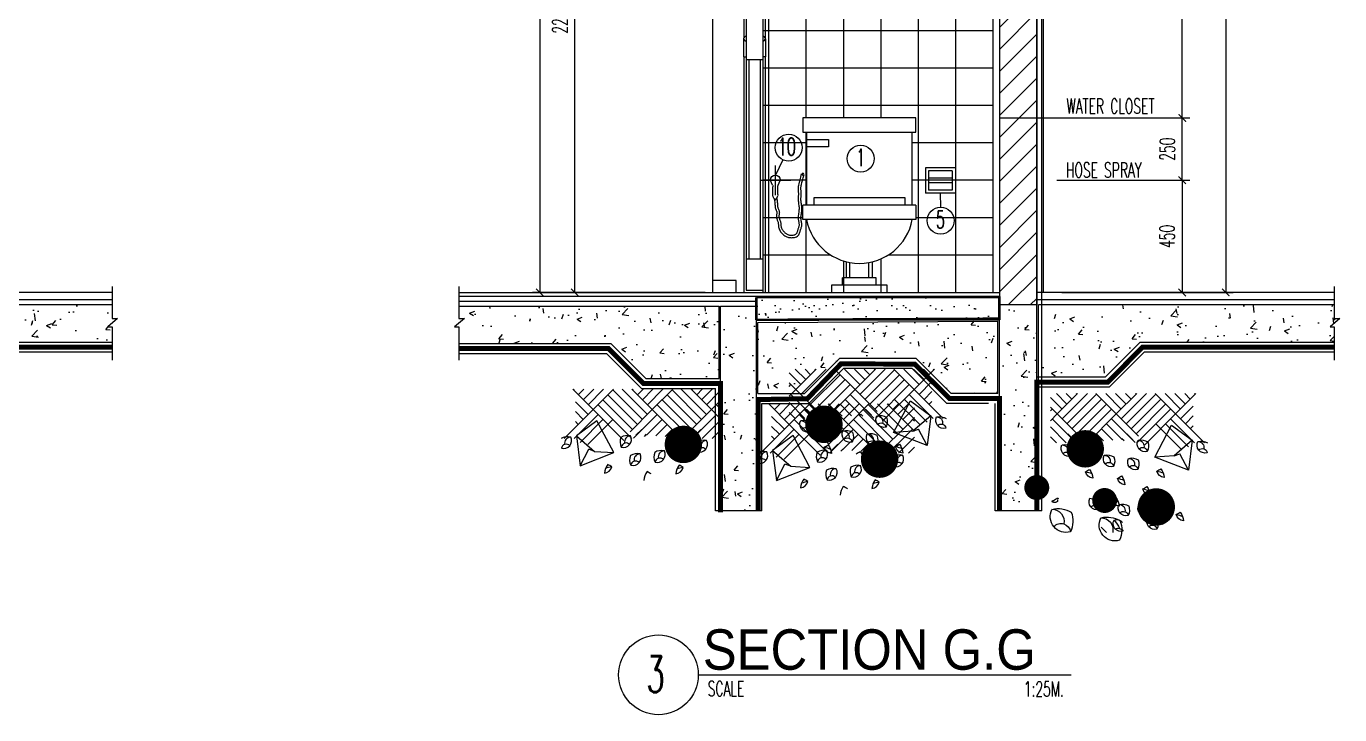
# Model space of a CAD drawing. Extents: x 417682.5 to 417711.4, y 43413.5 to 43433.4.
# Drawn here: x 417701.63 to 417706.9, y 43419.84 to 43422.6 of the extents above; entities that cross this region are included whole.
import ezdxf

# ---------------------------------------------------------------- set-up
doc = ezdxf.new("R2010")
doc.units = 0
doc.header["$MEASUREMENT"] = 0
doc.header["$PDMODE"] = 3
doc.header["$PDSIZE"] = 0.1
for name, pattern in [('CENTER2', [1.125, 0.75, -0.125, 0.125, -0.125]), ('CENTERX2', [4, 2.5, -0.5, 0.5, -0.5]), ('HIDDEN', [0.375, 0.25, -0.125]), ('HIDDEN2', [0.1875, 0.125, -0.0625])]:
    doc.linetypes.add(name, pattern=pattern)
doc.layers.get('0').update_dxf_attribs({"linetype": 'CONTINUOUS'})
doc.layers.get('DEFPOINTS').update_dxf_attribs({"linetype": 'CONTINUOUS'})
for name, color, linetype in [('2', 2, 'CONTINUOUS'), ('A-HATCH', 11, 'CONTINUOUS'), ('AXES', 11, 'CENTERX2'), ('AXIS', 11, 'CENTER2'), ('DIM1', 2, 'CONTINUOUS'), ('Dimout', 4, 'CONTINUOUS'), ('DW', 7, 'CONTINUOUS'), ('FIX', 3, 'CONTINUOUS'), ('gravel', 11, 'CONTINUOUS'), ('Hatch', 11, 'CONTINUOUS'), ('Plaster', 7, 'CONTINUOUS'), ('SANI', 2, 'CONTINUOUS'), ('SETTING', 3, 'CONTINUOUS'), ('Tile', 5, 'CONTINUOUS'), ('TITLE', 6, 'CONTINUOUS'), ('TXT', 2, 'CONTINUOUS'), ('TXT1', 2, 'CONTINUOUS'), ('WALL', 6, 'CONTINUOUS'), ('WallPartition', 2, 'CONTINUOUS'), ('Windows', 9, 'CONTINUOUS')]:
    doc.layers.add(name, color=color, linetype=linetype)
doc.styles.add('ROMANS', font='ROMANS.shx', dxfattribs={"width": 0.6})
doc.styles.add('TTXT', font='swisse.ttf', dxfattribs={"width": 0.6})
doc.dimstyles.new('R50', dxfattribs={"dimscale": 0, "dimtxt": 0.06, "dimasz": 0.03, "dimexe": 0.03, "dimexo": 0.03, "dimgap": 0.03, "dimtad": 1, "dimdec": 0, "dimlfac": 1000, "dimzin": 13, "dimdsep": 46, "dimtxsty": 'ROMANS', "dimblk": 'ARCHTICK', "dimcen": 0.09, "dimclrd": 4, "dimclre": 4, "dimclrt": 2, "dimadec": 0, "dimazin": 0, "dimtfac": 1, "dimtdec": 0, "dimtofl": 0, "dimtmove": 2, "dimatfit": 3, "dimldrblk": 'CLOSEDBLANK', "dimfxl": 0, "dimtolj": 1, "dimtzin": 0, "dimarcsym": 0})

# ---------------------------------------------------------------- blocks, each defined once
blk = doc.blocks.new('A$C54676CD1')
at = {"layer": 'AXIS', "linetype": 'CENTER2', "ltscale": 10}
for p, q in [((0.1153, 0.1709), (0.1153, 0.29)), ((0.1716, 0.2302), (0.0525, 0.2302))]:
    blk.add_line(p, q, dxfattribs=at)
at = {"layer": 'DIM1', "linetype": 'HIDDEN'}
for points in [[(0.1196, 0.156), (0.1183, 0.1482), (0.1175, 0.142), (0.117, 0.1369), (0.1167, 0.1328), (0.1165, 0.1294), (0.1164, 0.1262), (0.1161, 0.1231), (0.1155, 0.1198), (0.1146, 0.1167), (0.1135, 0.1137), (0.1124, 0.1111), (0.1114, 0.1087), (0.1105, 0.1066), (0.1099, 0.1048), (0.1094, 0.1033), (0.1092, 0.1022), (0.1092, 0.1011), (0.1093, 0.0997), (0.1095, 0.0979), (0.1099, 0.0957), (0.1104, 0.0932), (0.1108, 0.0902), (0.111, 0.0869), (0.1109, 0.0832), (0.1103, 0.0796), (0.1094, 0.0762), (0.1084, 0.0731), (0.1073, 0.0702), (0.1063, 0.0674), (0.1053, 0.0648), (0.1046, 0.0625), (0.104, 0.0602), (0.1036, 0.058), (0.1033, 0.0555), (0.1031, 0.0527), (0.1028, 0.0497), (0.1025, 0.0464), (0.102, 0.0428), (0.1012, 0.039), (0.1, 0.0351), (0.0983, 0.0312), (0.0963, 0.0275), (0.094, 0.0241), (0.0915, 0.0208), (0.0889, 0.0178), (0.0862, 0.0149), (0.0834, 0.0123), (0.0806, 0.01), (0.0778, 0.0079), (0.0749, 0.0061), (0.0719, 0.0045), (0.0689, 0.0032), (0.0658, 0.0022), (0.0627, 0.0014), (0.0595, 0.0008), (0.0563, 0.0004), (0.0529, 0.0001), (0.0494, 0), (0.0458, 0.0001), (0.042, 0.0004), (0.0382, 0.001), (0.0344, 0.0021), (0.0306, 0.0036), (0.0269, 0.0059), (0.0237, 0.0088), (0.0212, 0.012), (0.0194, 0.0153), (0.018, 0.0186), (0.0169, 0.0217), (0.016, 0.0246), (0.0152, 0.0273), (0.0145, 0.0298), (0.0137, 0.0322), (0.0128, 0.0347), (0.0119, 0.0374), (0.011, 0.0402), (0.0102, 0.0433), (0.0095, 0.0465), (0.0091, 0.05), (0.0089, 0.0537), (0.0092, 0.0573), (0.0097, 0.0607), (0.0103, 0.064), (0.011, 0.0671), (0.0116, 0.0702), (0.012, 0.0732), (0.0124, 0.0763), (0.0125, 0.0795), (0.0124, 0.0831), (0.012, 0.087), (0.0115, 0.0913), (0.0109, 0.0959), (0.0102, 0.1007), (0.0096, 0.1057), (0.0092, 0.1108), (0.009, 0.1161), (0.009, 0.1212), (0.0094, 0.1262), (0.0099, 0.1309), (0.0105, 0.1354), (0.0111, 0.1396), (0.0117, 0.1435), (0.0122, 0.1471), (0.0125, 0.1503), (0.0126, 0.1533), (0.0126, 0.1563), (0.0125, 0.1592), (0.0123, 0.1622), (0.012, 0.1652), (0.0118, 0.1684), (0.0116, 0.1717), (0.0115, 0.1752), (0.0116, 0.1787), (0.0118, 0.1822), (0.012, 0.1855), (0.0123, 0.1887), (0.0126, 0.1917), (0.0127, 0.1946), (0.0128, 0.1973), (0.0128, 0.1998), (0.0125, 0.2023), (0.0121, 0.2051), (0.0113, 0.2089), (0.0101, 0.214), (0.0085, 0.2207), (0.0062, 0.2293), (0.0034, 0.2403), (0, 0.254)], [(0.1097, 0.1576), (0.1084, 0.1496), (0.1076, 0.1431), (0.107, 0.1378), (0.1067, 0.1334), (0.1066, 0.1299), (0.1064, 0.127), (0.1062, 0.1244), (0.1057, 0.1221), (0.1051, 0.1197), (0.1042, 0.1174), (0.1032, 0.115), (0.1022, 0.1127), (0.1012, 0.1103), (0.1004, 0.1079), (0.0997, 0.1056), (0.0993, 0.1032), (0.0992, 0.1009), (0.0993, 0.0986), (0.0997, 0.0963), (0.1001, 0.0939), (0.1005, 0.0916), (0.1009, 0.0892), (0.101, 0.0867), (0.1009, 0.0842), (0.1005, 0.0817), (0.0998, 0.0791), (0.099, 0.0764), (0.098, 0.0737), (0.0969, 0.0709), (0.0959, 0.0681), (0.095, 0.0653), (0.0942, 0.0624), (0.0937, 0.0595), (0.0933, 0.0565), (0.0931, 0.0535), (0.0929, 0.0506), (0.0926, 0.0476), (0.0922, 0.0446), (0.0915, 0.0416), (0.0906, 0.0386), (0.0893, 0.0356), (0.0877, 0.0327), (0.0858, 0.0298), (0.0837, 0.0271), (0.0815, 0.0245), (0.0792, 0.0221), (0.0768, 0.0198), (0.0745, 0.0179), (0.0722, 0.0162), (0.0699, 0.0148), (0.0676, 0.0136), (0.0653, 0.0126), (0.063, 0.0118), (0.0605, 0.0112), (0.0579, 0.0107), (0.0552, 0.0103), (0.0523, 0.0101), (0.0493, 0.01), (0.0463, 0.0101), (0.0433, 0.0103), (0.0404, 0.0108), (0.0376, 0.0116), (0.0351, 0.0126), (0.0329, 0.0139), (0.0311, 0.0156), (0.0296, 0.0176), (0.0283, 0.0198), (0.0273, 0.0222), (0.0264, 0.0248), (0.0256, 0.0274), (0.0248, 0.0301), (0.024, 0.0328), (0.0232, 0.0354), (0.0223, 0.038), (0.0214, 0.0405), (0.0206, 0.043), (0.0199, 0.0456), (0.0194, 0.0482), (0.019, 0.0508), (0.019, 0.0535), (0.0192, 0.0562), (0.0196, 0.0591), (0.0201, 0.062), (0.0208, 0.0652), (0.0214, 0.0685), (0.022, 0.0719), (0.0223, 0.0756), (0.0225, 0.0795), (0.0223, 0.0837), (0.022, 0.088), (0.0214, 0.0926), (0.0208, 0.0972), (0.0201, 0.102), (0.0196, 0.1067), (0.0192, 0.1115), (0.019, 0.1162), (0.019, 0.1208), (0.0193, 0.1253), (0.0198, 0.1297), (0.0204, 0.134), (0.021, 0.1381), (0.0216, 0.1421), (0.0221, 0.146), (0.0225, 0.1497), (0.0226, 0.1532), (0.0226, 0.1565), (0.0225, 0.1598), (0.0222, 0.1629), (0.022, 0.166), (0.0217, 0.1691), (0.0216, 0.1721), (0.0215, 0.1752), (0.0216, 0.1783), (0.0217, 0.1815), (0.022, 0.1846), (0.0223, 0.1878), (0.0225, 0.191), (0.0227, 0.1942), (0.0228, 0.1973), (0.0227, 0.2004), (0.0225, 0.2035), (0.0219, 0.2069), (0.0211, 0.2111), (0.0199, 0.2163), (0.0182, 0.2231), (0.0159, 0.2318), (0.0131, 0.2428), (0.0097, 0.2564)]]:
    blk.add_lwpolyline(points, dxfattribs=at)
at = {"layer": 'DIM1'}
blk.add_circle((0.0046, 0.2544), 0.00364, dxfattribs=at)
at = {"layer": 'SETTING'}
for p, q in [((0.1037, 0.2112), (0.0958, 0.229)), ((0.1268, 0.2112), (0.1347, 0.229)), ((0.1053, 0.1733), (0.1053, 0.2039)), ((0.1067, 0.1648), (0.1058, 0.1685)), ((0.1089, 0.1585), (0.1067, 0.1648)), ((0.1144, 0.1503), (0.1089, 0.1585)), ((0.1223, 0.1606), (0.1235, 0.1639)), ((0.124, 0.1658), (0.1247, 0.1685)), ((0.1253, 0.1733), (0.1253, 0.2039)), ((0.1147, 0.1503), (0.1205, 0.1567))]:
    blk.add_line(p, q, dxfattribs=at)
for centre, radius, start, end in [((0.1153, 0.2302), 0.02, 4.7712, 175.2288), ((0.1013, 0.2314), 0.006, 175.2288, 203.9684), ((0.0873, 0.2039), 0.018, 0, 23.9684), ((0.1433, 0.2039), 0.018, 156.0316, 180), ((0.1292, 0.2314), 0.006, 336.0316, 4.7712), ((0.0973, 0.206), 0.008, 0, 23.9684), ((0.1253, 0.1733), 0.02, 180, 193.7048), ((0.1034, 0.1672), 0.02, 328.3138, 340.7517), ((0.1046, 0.1705), 0.02, 340.7517, 346.2952), ((0.1053, 0.1733), 0.02, 346.2952, 0), ((0.1333, 0.206), 0.008, 156.0316, 180)]:
    blk.add_arc(centre, radius, start, end, dxfattribs=at)
blk = doc.blocks.new('Fix')
at = {"layer": 'FIX'}
for p, q in [((-0.2122, 0.6428), (-0.2122, 0.3506)), ((0.2122, 0.3506), (0.2122, 0.6428)), ((-0.2122, 0.6136), (-0.1246, 0.6136)), ((-0.1246, 0.5843), (-0.2122, 0.5843)), ((-0.1246, 0.6136), (-0.1246, 0.5843)), ((-0.183, 0.3798), (-0.183, 0.3506)), ((0.183, 0.3798), (-0.183, 0.3798)), ((0.183, 0.3506), (0.183, 0.3798)), ((-0.2268, 0.2922), (-0.2268, 0.3506)), ((0.2268, 0.3506), (-0.2268, 0.3506)), ((0.2268, 0.3506), (0.2268, 0.2922)), ((0.2268, 0.2922), (-0.2268, 0.2922)), ((-0.052, 0.0584), (-0.052, 0.1232)), ((-0.0382, 0.0584), (-0.0382, 0.1203)), ((0.0382, 0.0584), (0.0382, 0.1203)), ((0.052, 0.0584), (0.052, 0.1232)), ((0.0674, 0.0584), (-0.0674, 0.0584)), ((-0.0674, 0.0292), (-0.0674, 0.0584)), ((0.0674, 0.0292), (0.0674, 0.0584))]:
    blk.add_line(p, q, dxfattribs=at)
for points in [[(0.2268, 0.6428), (0.2268, 0.7012), (-0.2268, 0.7012), (-0.2268, 0.6428)], [(0.1117, 0), (0.1117, 0.0292), (-0.1117, 0.0292), (-0.1117, 0)]]:
    blk.add_lwpolyline(points, close=True, dxfattribs=at)
blk.add_arc((0, 0.333), 0.2161, 190.8887, 349.1113, dxfattribs=at)
blk = doc.blocks.new('A$C24F356C9')
at = {"layer": 'SANI'}
for p, q in [((0, 0.1021), (0.12, 0.1021)), ((0, 0.1021), (0, 0)), ((0.0128, 0.0893), (0.1072, 0.0893)), ((0.0128, 0.0893), (0.0128, 0.0128)), ((0.0128, 0.0606), (0.1072, 0.0606)), ((0.1072, 0.0893), (0.1072, 0.0128)), ((0.12, 0.1021), (0.12, 0)), ((0, 0), (0.12, 0)), ((0.0128, 0.0414), (0.1072, 0.0414)), ((0.0128, 0.0128), (0.1072, 0.0128))]:
    blk.add_line(p, q, dxfattribs=at)
blk = doc.blocks.new('A$C22107CF4')
for p, q in [((0.1286, 0.2837), (0.0467, 0.3655)), ((0.0494, 0.3629), (0.052, 0.3655)), ((0.0692, 0.3431), (0.0916, 0.3655)), ((0.089, 0.3233), (0.1312, 0.3655)), ((0.1088, 0.3035), (0.1708, 0.3655)), ((0.1286, 0.2837), (0.2104, 0.3655)), ((0.287, 0.2045), (0.1682, 0.3233)), ((0.3068, 0.2243), (0.188, 0.3431)), ((0.3266, 0.2441), (0.2078, 0.3629)), ((0.3464, 0.2639), (0.2447, 0.3655)), ((0.3662, 0.2837), (0.2843, 0.3655)), ((0.287, 0.3629), (0.2896, 0.3655)), ((0.3068, 0.3431), (0.3292, 0.3655)), ((0.3266, 0.3233), (0.3688, 0.3655)), ((0.3464, 0.3035), (0.4084, 0.3655)), ((0.3662, 0.2837), (0.448, 0.3655)), ((0.5246, 0.2045), (0.4058, 0.3233)), ((0.5444, 0.2243), (0.4256, 0.3431)), ((0.5642, 0.2441), (0.4454, 0.3629)), ((0.584, 0.2639), (0.4823, 0.3655)), ((0.6038, 0.2837), (0.5219, 0.3655)), ((0.5246, 0.3629), (0.5272, 0.3655)), ((0.5444, 0.3431), (0.5668, 0.3655)), ((0.5642, 0.3233), (0.6064, 0.3655)), ((0.584, 0.3035), (0.6308, 0.3504)), ((0.0126, 0.1677), (0.1286, 0.2837)), ((0.0522, 0.1677), (0.1484, 0.2639)), ((0.1088, 0.2639), (0.0574, 0.3153)), ((0.089, 0.2441), (0.0574, 0.2757)), ((0.2522, 0.1601), (0.1286, 0.2837)), ((0.2844, 0.1675), (0.1484, 0.3035)), ((0.2775, 0.195), (0.3662, 0.2837)), ((0.2911, 0.169), (0.386, 0.2639)), ((0.4822, 0.1677), (0.3662, 0.2837)), ((0.5048, 0.1847), (0.386, 0.3035)), ((0.4877, 0.1677), (0.6038, 0.2837)), ((0.5273, 0.1677), (0.6236, 0.2639)), ((0.6038, 0.2837), (0.6308, 0.3108)), ((0.6308, 0.2566), (0.6038, 0.2837)), ((0.6308, 0.2962), (0.6236, 0.3035)), ((0.0692, 0.2243), (0.0574, 0.2361)), ((0.0761, 0.152), (0.1682, 0.2441)), ((0.1077, 0.144), (0.2078, 0.2441)), ((0.3425, 0.1808), (0.4058, 0.2441)), ((0.3799, 0.1786), (0.4256, 0.2243)), ((0.5669, 0.1677), (0.6308, 0.2316)), ((0.2998, 0.1806), (0.3237, 0.2045)), ((0.335, 0.1762), (0.3435, 0.1847)), ((0.4173, 0.1764), (0.4454, 0.2045)), ((0.4547, 0.1742), (0.4652, 0.1847)), ((0.4927, 0.1359), (0.5613, 0.2045)), ((0.6065, 0.1677), (0.6308, 0.192))]:
    blk.add_line(p, q)
for points in [[(0.0766, 0.0585), (0.2116, 0.111), (0.1441, 0.2385), (0.0616, 0.1785), (0.0766, 0.0585), (0.1112, 0.1244)], [(0.1343, 0.1163), (0.2116, 0.111), (0.1441, 0.2385), (0.0616, 0.1785), (0.1343, 0.1163), (0.1112, 0.1244)]]:
    blk.add_lwpolyline(points)
for centre, radius, start, end in [((0.0263, 0.124), 0.0509, 76.0322, 121.1405), ((0.0105, 0.1589), 0.0317, 253.7091, 27.4015), ((0.0385, 0.1494), 0.024, 89.5708, 192.7334), ((0.2876, 0.1547), 0.0506, 159.5756, 205.1522), ((0.2666, 0.1288), 0.0509, 76.0322, 121.1405), ((0.2507, 0.1636), 0.0317, 253.7091, 27.4015), ((0.2787, 0.1542), 0.024, 89.5708, 192.7334), ((0.5718, 0.1099), 0.0509, 76.0322, 121.1405), ((0.556, 0.1448), 0.0317, 253.7091, 27.4015), ((0.5839, 0.1354), 0.024, 89.5708, 192.7334), ((0.0207, 0.1257), 0.0193, 42.46, 171.8043), ((0.261, 0.1305), 0.0193, 42.46, 171.8043), ((0.3047, 0.0563), 0.0509, 76.0322, 121.1405), ((0.2889, 0.0912), 0.0317, 253.7091, 27.4015), ((0.3168, 0.0818), 0.024, 89.5708, 192.7334), ((0.4233, 0.0945), 0.0506, 159.5756, 205.1522), ((0.4022, 0.0685), 0.0509, 76.0322, 121.1405), ((0.3864, 0.1034), 0.0317, 253.7091, 27.4015), ((0.4143, 0.0939), 0.024, 89.5708, 192.7334), ((0.5929, 0.1359), 0.0506, 159.5756, 205.1522), ((0.5662, 0.1116), 0.0193, 42.46, 171.8043), ((0.2409, 0.024), 0.0669, 143.5113, 175.9191), ((0.1707, 0.0622), 0.0336, 275.8828, 346.643), ((0.1707, 0.0622), 0.0336, 275.8828, 346.643), ((0.2198, -0.0514), 0.1071, 98.8765, 112.9463), ((-0.5126, -1.1654), 1.4144, 59.5906, 60.3518), ((0.3258, 0.0823), 0.0506, 159.5756, 205.1522), ((0.2991, 0.058), 0.0193, 42.46, 171.8043), ((0.3966, 0.0702), 0.0193, 42.46, 171.8043), ((0.5272, 0.0216), 0.0669, 143.5113, 175.9191), ((-0.2263, -1.1678), 1.4144, 59.5906, 60.3518), ((0.3991, -0.0048), 0.0669, 143.5113, 175.9191), ((-0.3544, -1.1942), 1.4144, 59.5906, 60.3518), ((0.457, 0.0598), 0.0336, 275.8828, 346.643), ((0.457, 0.0598), 0.0336, 275.8828, 346.643), ((0.5062, -0.0538), 0.1071, 98.8765, 112.9463)]:
    blk.add_arc(centre, radius, start, end)
at = {"layer": 'Hatch', "const_width": 0.075}
blk.add_lwpolyline([(0.4534, 0.144, 1), (0.5284, 0.144, 1)], format="xyb", close=True, dxfattribs=at)
blk = doc.blocks.new('A$C53BB0ABE')
for p, q in [((0.1286, 0.5089), (0.0467, 0.5908)), ((0.0494, 0.5881), (0.052, 0.5908)), ((0.0692, 0.5683), (0.0916, 0.5908)), ((0.089, 0.5485), (0.1312, 0.5908)), ((0.1088, 0.5287), (0.1708, 0.5908)), ((0.1286, 0.5089), (0.2104, 0.5908)), ((0.3266, 0.4693), (0.2078, 0.5881)), ((0.3464, 0.4891), (0.2447, 0.5908)), ((0.3662, 0.5089), (0.2843, 0.5908)), ((0.287, 0.5881), (0.2896, 0.5908)), ((0.3068, 0.5683), (0.3292, 0.5908)), ((0.3266, 0.5485), (0.3688, 0.5908)), ((0.3464, 0.5287), (0.4084, 0.5908)), ((0.3662, 0.5089), (0.448, 0.5908)), ((0.5642, 0.4693), (0.4454, 0.5881)), ((0.584, 0.4891), (0.4823, 0.5908)), ((0.6038, 0.5089), (0.5219, 0.5908)), ((0.5246, 0.5881), (0.5272, 0.5908)), ((0.5444, 0.5683), (0.5668, 0.5908)), ((0.5642, 0.5485), (0.6064, 0.5908)), ((0.1088, 0.4891), (0.0574, 0.5405)), ((0.2844, 0.3927), (0.1484, 0.5287)), ((0.287, 0.4297), (0.1682, 0.5485)), ((0.3068, 0.4495), (0.188, 0.5683)), ((0.5048, 0.4099), (0.386, 0.5287)), ((0.5246, 0.4297), (0.4058, 0.5485)), ((0.5444, 0.4495), (0.4256, 0.5683)), ((0.584, 0.5287), (0.6308, 0.5756)), ((0.6038, 0.5089), (0.6308, 0.536)), ((0.6308, 0.5215), (0.6236, 0.5287)), ((0.0126, 0.3929), (0.1286, 0.5089)), ((0.0522, 0.3929), (0.1484, 0.4891)), ((0.089, 0.4693), (0.0574, 0.5009)), ((0.2522, 0.3853), (0.1286, 0.5089)), ((0.2775, 0.4202), (0.3662, 0.5089)), ((0.2911, 0.3942), (0.386, 0.4891)), ((0.4822, 0.3929), (0.3662, 0.5089)), ((0.4877, 0.3929), (0.6038, 0.5089)), ((0.5273, 0.3929), (0.6236, 0.4891)), ((0.6308, 0.4819), (0.6038, 0.5089)), ((0.0692, 0.4495), (0.0574, 0.4613)), ((0.0761, 0.3773), (0.1682, 0.4693)), ((0.1077, 0.3692), (0.2078, 0.4693)), ((0.2998, 0.4059), (0.3237, 0.4297)), ((0.3425, 0.406), (0.4058, 0.4693)), ((0.3799, 0.4038), (0.4256, 0.4495)), ((0.4173, 0.4017), (0.4454, 0.4297)), ((0.4927, 0.3612), (0.5613, 0.4297)), ((0.5669, 0.3929), (0.6308, 0.4568)), ((0.335, 0.4014), (0.3435, 0.4099)), ((0.4547, 0.3995), (0.4652, 0.4099)), ((0.6065, 0.3929), (0.6308, 0.4172)), ((0.6038, 0.1716), (0.5993, 0.1716)), ((0.5993, 0.1716), (0.5993, 0.17)), ((0.5993, 0.17), (0.6008, 0.17)), ((0.6008, 0.17), (0.6008, 0.1685)), ((0.6023, 0.1655), (0.6023, 0.1579)), ((0.6054, 0.17), (0.6038, 0.1716)), ((0.6069, 0.1685), (0.6054, 0.17)), ((0.6084, 0.167), (0.6069, 0.1685)), ((0.6099, 0.167), (0.6084, 0.167)), ((0.6114, 0.1655), (0.6099, 0.167)), ((0.6129, 0.164), (0.6114, 0.1655)), ((0.616, 0.164), (0.6129, 0.164)), ((0.6175, 0.1625), (0.616, 0.164)), ((0.6205, 0.1625), (0.6175, 0.1625)), ((0.6205, 0.1609), (0.6205, 0.1625)), ((0.6236, 0.1609), (0.6205, 0.1609)), ((0.6236, 0.1579), (0.6236, 0.1609)), ((0.1652, 0.1106), (0.1667, 0.1091)), ((0.1667, 0.1091), (0.1758, 0.1091)), ((0.1758, 0.1091), (0.1773, 0.1106)), ((0.1773, 0.1106), (0.1804, 0.1106)), ((0.6023, 0.1579), (0.6054, 0.1564)), ((0.6054, 0.1564), (0.6069, 0.1549)), ((0.6069, 0.1549), (0.6084, 0.1534)), ((0.6084, 0.1534), (0.6175, 0.1534)), ((0.6175, 0.1534), (0.619, 0.1549)), ((0.619, 0.1549), (0.622, 0.1549)), ((0.622, 0.1564), (0.6236, 0.1579)), ((0.622, 0.1549), (0.622, 0.1564)), ((0.4049, 0.033), (0.4273, 0.0554))]:
    blk.add_line(p, q)
for points in [[(0.0766, 0.2837), (0.2116, 0.3362), (0.1441, 0.4638), (0.0616, 0.4038), (0.0766, 0.2837), (0.1112, 0.3497)], [(0.1343, 0.3416), (0.2116, 0.3362), (0.1441, 0.4638), (0.0616, 0.4038), (0.1343, 0.3416), (0.1112, 0.3497)]]:
    blk.add_lwpolyline(points)
for centre, radius, start, end in [((0.0263, 0.3493), 0.0509, 76.0322, 121.1405), ((0.0105, 0.3841), 0.0317, 253.7091, 27.4015), ((0.0207, 0.3509), 0.0193, 42.46, 171.8043), ((0.0385, 0.3747), 0.024, 89.5708, 192.7334), ((0.2876, 0.38), 0.0506, 159.5756, 205.1522), ((0.2666, 0.354), 0.0509, 76.0322, 121.1405), ((0.2507, 0.3889), 0.0317, 253.7091, 27.4015), ((0.261, 0.3557), 0.0193, 42.46, 171.8043), ((0.2787, 0.3794), 0.024, 89.5708, 192.7334), ((0.5929, 0.3611), 0.0506, 159.5756, 205.1522), ((0.5718, 0.3352), 0.0509, 76.0322, 121.1405), ((0.556, 0.37), 0.0317, 253.7091, 27.4015), ((0.5839, 0.3606), 0.024, 89.5708, 192.7334), ((0.3258, 0.3075), 0.0506, 159.5756, 205.1522), ((0.3047, 0.2816), 0.0509, 76.0322, 121.1405), ((0.2889, 0.3164), 0.0317, 253.7091, 27.4015), ((0.3168, 0.307), 0.024, 89.5708, 192.7334), ((0.4233, 0.3197), 0.0506, 159.5756, 205.1522), ((0.4022, 0.2938), 0.0509, 76.0322, 121.1405), ((0.3864, 0.3286), 0.0317, 253.7091, 27.4015), ((0.4143, 0.3192), 0.024, 89.5708, 192.7334), ((0.5662, 0.3369), 0.0193, 42.46, 171.8043), ((0.2409, 0.2493), 0.0669, 143.5113, 175.9191), ((0.1707, 0.2874), 0.0336, 275.8828, 346.643), ((0.1707, 0.2874), 0.0336, 275.8828, 346.643), ((0.2198, 0.1738), 0.1071, 98.8765, 112.9463), ((-0.5126, -0.9402), 1.4144, 59.5906, 60.3518), ((0.2991, 0.2833), 0.0193, 42.46, 171.8043), ((0.3966, 0.2954), 0.0193, 42.46, 171.8043), ((0.5272, 0.2468), 0.0669, 143.5113, 175.9191), ((0.457, 0.285), 0.0336, 275.8828, 346.643), ((0.457, 0.285), 0.0336, 275.8828, 346.643), ((0.5062, 0.1714), 0.1071, 98.8765, 112.9463), ((-0.2263, -0.9426), 1.4144, 59.5906, 60.3518), ((0.2974, 0.1777), 0.0669, 143.5113, 175.9191), ((-0.4561, -1.0117), 1.4144, 59.5906, 60.3518), ((0.3991, 0.2205), 0.0669, 143.5113, 175.9191), ((0.3289, 0.2586), 0.0336, 275.8828, 346.643), ((0.3289, 0.2586), 0.0336, 275.8828, 346.643), ((0.3781, 0.145), 0.1071, 98.8765, 112.9463), ((-0.3544, -0.969), 1.4144, 59.5906, 60.3518), ((0.2342, 0.1849), 0.0506, 159.5756, 205.1522), ((0.1973, 0.1938), 0.0317, 253.7091, 27.4015), ((0.2076, 0.1607), 0.0193, 42.46, 171.8043), ((0.2272, 0.2159), 0.0336, 275.8828, 346.643), ((0.2272, 0.2159), 0.0336, 275.8828, 346.643), ((0.2764, 0.1023), 0.1071, 98.8765, 112.9463), ((0.4217, 0.1339), 0.0669, 143.5113, 175.9191), ((0.3515, 0.172), 0.0336, 275.8828, 346.643), ((0.3515, 0.172), 0.0336, 275.8828, 346.643), ((0.4007, 0.0584), 0.1071, 98.8765, 112.9463), ((-0.3318, -1.0556), 1.4144, 59.5906, 60.3518), ((0.4809, 0.1473), 0.0506, 159.5756, 205.1522), ((0.444, 0.1562), 0.0317, 253.7091, 27.4015), ((0.4719, 0.1468), 0.024, 89.5708, 192.7334), ((0.1633, 0.075), 0.0669, 143.5113, 175.9191), ((-0.5902, -1.1144), 1.4144, 59.5906, 60.3518), ((0.2641, 0.1182), 0.0309, 145.6775, 215.1297), ((0.2643, 0.1135), 0.0339, 70.0639, 139.3275), ((0.2477, 0.1308), 0.0317, 253.7091, 27.4015), ((0.258, 0.0977), 0.0193, 42.46, 171.8043), ((0.2757, 0.1214), 0.024, 89.5708, 192.7334), ((0.364, 0.1228), 0.0506, 159.5756, 205.1522), ((0.343, 0.0969), 0.0509, 76.0322, 121.1405), ((0.3271, 0.1317), 0.0317, 253.7091, 27.4015), ((0.3374, 0.0986), 0.0193, 42.46, 171.8043), ((0.3551, 0.1223), 0.024, 89.5708, 192.7334), ((0.4542, 0.123), 0.0193, 42.46, 171.8043), ((0.6418, 0.0795), 0.1012, 159.5756, 205.1522), ((0.5997, 0.0276), 0.1018, 76.0322, 121.1405), ((0.568, 0.0973), 0.0634, 253.7091, 27.4015), ((0.6239, 0.0785), 0.048, 89.5708, 192.7334), ((0.0931, 0.1132), 0.0336, 275.8828, 346.643), ((0.0931, 0.1132), 0.0336, 275.8828, 346.643), ((0.1423, -0.0004), 0.1071, 98.8765, 112.9463), ((0.247, 0.0605), 0.0669, 143.5113, 175.9191), ((0.1768, 0.0987), 0.0336, 275.8828, 346.643), ((0.1768, 0.0987), 0.0336, 275.8828, 346.643), ((0.2259, -0.0149), 0.1071, 98.8765, 112.9463), ((-0.5065, -1.1289), 1.4144, 59.5906, 60.3518), ((0.2488, 0.0686), 0.0506, 159.5756, 205.1522), ((0.2277, 0.0426), 0.0509, 76.0322, 121.1405), ((0.2119, 0.0775), 0.0317, 253.7091, 27.4015), ((0.2221, 0.0443), 0.0193, 42.46, 171.8043), ((0.2398, 0.0681), 0.024, 89.5708, 192.7334), ((0.347, 0.0689), 0.0317, 253.7091, 27.4015), ((0.3641, 0.0592), 0.0267, 65.5992, 147.4022), ((0.4454, 0.0455), 0.1012, 159.5756, 205.1522), ((0.4033, -0.0063), 0.1018, 76.0322, 121.1405), ((0.5126, -0.0328), 0.1801, 139.7514, 152.5428), ((0.3716, 0.0634), 0.0634, 253.7091, 27.4015), ((0.4275, 0.0445), 0.048, 89.5708, 192.7334), ((0.5884, 0.031), 0.0386, 42.46, 171.8043), ((0.3603, 0.0256), 0.0257, 64.3681, 149.8962)]:
    blk.add_arc(centre, radius, start, end)
at = {"layer": 'Hatch'}
for points, const_width in [([(0.4534, 0.3692, 1), (0.5284, 0.3692, 1)], 0.075), ([(0.6603, 0.2138, 1), (0.7103, 0.2138, 1)], 0.05), ([(0.1682, 0.136, 1), (0.2432, 0.136, 1)], 0.075), ([(0.3881, 0.162, 1), (0.4381, 0.162, 1)], 0.05)]:
    blk.add_lwpolyline(points, format="xyb", close=True, dxfattribs=dict(at, const_width=const_width))
blk = doc.blocks.new('_ARCHTICK')
at = {"color": 0, "linetype": 'ByBlock', "const_width": 0.15}
blk.add_lwpolyline([(-0.5, -0.5), (0.5, 0.5)], dxfattribs=at)
blk = doc.blocks.new('*D166')
at = {"layer": 'DEFPOINTS', "color": 0}
for p in [(417703.8619, 43424.2341), (417703.6876, 43421.5341), (417703.8626, 43421.5341)]:
    blk.add_point(p, dxfattribs=at)
at = {"layer": 'Dimout', "color": 4, "lineweight": -2}
for p, q in [((417703.8319, 43424.2341), (417703.6576, 43424.2341)), ((417703.6876, 43424.2341), (417703.6876, 43421.5341)), ((417703.8326, 43421.5341), (417703.6576, 43421.5341))]:
    blk.add_line(p, q, dxfattribs=at)
at = {"layer": 'Dimout', "color": 4, "lineweight": -2, "xscale": 0.03, "yscale": 0.03, "zscale": 0.03}
for p, rotation in [((417703.6876, 43424.2341), 90), ((417703.6876, 43421.5341), 270)]:
    blk.add_blockref('_ARCHTICK', p, dxfattribs=dict(at, rotation=rotation))
at = {"layer": 'Dimout', "color": 2, "insert": (417703.6276, 43422.8841), "char_height": 0.06, "attachment_point": 5, "rotation": 90, "style": 'ROMANS'}
blk.add_mtext('\\A1;2700', dxfattribs=at)
blk = doc.blocks.new('_ClosedBlank')
at = {"color": 0, "linetype": 'ByBlock', "lineweight": -2}
for p, q in [((-1, 0.17), (0, 0)), ((-1, 0.17), (-1, -0.17)), ((0, 0), (-1, -0.17))]:
    blk.add_line(p, q, dxfattribs=at)
blk = doc.blocks.new('*D167')
at = {"layer": '2', "color": 4, "lineweight": -2}
for p, q in [((417704.3762, 43423.7341), (417703.798, 43423.7341)), ((417703.828, 43421.5341), (417703.828, 43423.7341)), ((417704.3502, 43421.5341), (417703.798, 43421.5341))]:
    blk.add_line(p, q, dxfattribs=at)
at = {"layer": 'DEFPOINTS', "color": 0}
for p in [(417703.828, 43423.7341), (417704.4062, 43423.7341), (417704.3802, 43421.5341)]:
    blk.add_point(p, dxfattribs=at)
at = {"layer": '2', "color": 4, "lineweight": -2, "xscale": 0.03, "yscale": 0.03, "zscale": 0.03}
for p, rotation in [((417703.828, 43423.7341), 90), ((417703.828, 43421.5341), 270)]:
    blk.add_blockref('_ARCHTICK', p, dxfattribs=dict(at, rotation=rotation))
at = {"layer": '2', "color": 2, "insert": (417703.768, 43422.6341), "char_height": 0.06, "attachment_point": 5, "rotation": 90, "style": 'ROMANS'}
blk.add_mtext('\\A1;2200', dxfattribs=at)
blk = doc.blocks.new('*D169')
at = {"layer": 'DEFPOINTS', "color": 0}
for p in [(417706.265, 43424.2342), (417706.2643, 43421.5342), (417706.4393, 43421.5342)]:
    blk.add_point(p, dxfattribs=at)
at = {"layer": 'Dimout', "color": 4, "lineweight": -2}
for p, q in [((417706.295, 43424.2342), (417706.4693, 43424.2342)), ((417706.4393, 43424.2342), (417706.4393, 43421.5342)), ((417706.2943, 43421.5342), (417706.4693, 43421.5342))]:
    blk.add_line(p, q, dxfattribs=at)
at = {"layer": 'Dimout', "color": 4, "lineweight": -2, "xscale": 0.03, "yscale": 0.03, "zscale": 0.03}
for p, rotation in [((417706.4393, 43424.2342), 90), ((417706.4393, 43421.5342), 270)]:
    blk.add_blockref('_ARCHTICK', p, dxfattribs=dict(at, rotation=rotation))
at = {"layer": 'Dimout', "color": 2, "insert": (417706.3793, 43422.8842), "char_height": 0.06, "attachment_point": 5, "rotation": 90, "style": 'ROMANS'}
blk.add_mtext('\\A1;2700', dxfattribs=at)
blk = doc.blocks.new('*D170')
at = {"layer": 'DEFPOINTS', "color": 0}
for p in [(417705.7112, 43423.4342), (417706.265, 43423.4342), (417705.5052, 43422.2341)]:
    blk.add_point(p, dxfattribs=at)
at = {"layer": 'Dimout', "color": 4, "lineweight": -2}
for p, q in [((417705.7412, 43423.4342), (417706.295, 43423.4342)), ((417706.265, 43422.2341), (417706.265, 43423.4342)), ((417705.5352, 43422.2341), (417706.295, 43422.2341))]:
    blk.add_line(p, q, dxfattribs=at)
at = {"layer": 'Dimout', "color": 4, "lineweight": -2, "xscale": 0.03, "yscale": 0.03, "zscale": 0.03}
for p, rotation in [((417706.265, 43423.4342), 90), ((417706.265, 43422.2341), 270)]:
    blk.add_blockref('_ARCHTICK', p, dxfattribs=dict(at, rotation=rotation))
at = {"layer": 'Dimout', "color": 2, "insert": (417706.205, 43422.8341), "char_height": 0.06, "attachment_point": 5, "rotation": 90, "style": 'ROMANS'}
blk.add_mtext('\\A1;1200', dxfattribs=at)
blk = doc.blocks.new('*D171')
at = {"layer": 'DEFPOINTS', "color": 0}
for p in [(417706.265, 43422.2341), (417706.265, 43422.2341), (417705.7312, 43421.9842)]:
    blk.add_point(p, dxfattribs=at)
at = {"layer": 'Dimout', "color": 4, "lineweight": -2}
for p, q in [((417706.265, 43421.9842), (417706.265, 43422.2341)), ((417705.7612, 43421.9842), (417706.295, 43421.9842))]:
    blk.add_line(p, q, dxfattribs=at)
at = {"layer": 'Dimout', "color": 4, "lineweight": -2, "xscale": 0.03, "yscale": 0.03, "zscale": 0.03}
for p, rotation in [((417706.265, 43422.2341), 90), ((417706.265, 43421.9842), 270)]:
    blk.add_blockref('_ARCHTICK', p, dxfattribs=dict(at, rotation=rotation))
at = {"layer": 'Dimout', "color": 2, "insert": (417706.205, 43422.1091), "char_height": 0.06, "attachment_point": 5, "rotation": 90, "style": 'ROMANS'}
blk.add_mtext('\\A1;250', dxfattribs=at)
blk = doc.blocks.new('*D172')
at = {"layer": 'DEFPOINTS', "color": 0}
for p in [(417706.2643, 43421.9842), (417705.7512, 43421.5342), (417706.2643, 43421.5342)]:
    blk.add_point(p, dxfattribs=at)
at = {"layer": 'Dimout', "color": 4, "lineweight": -2}
for p, q in [((417706.2643, 43421.9842), (417706.2643, 43421.5342)), ((417705.7812, 43421.5342), (417706.2943, 43421.5342))]:
    blk.add_line(p, q, dxfattribs=at)
at = {"layer": 'Dimout', "color": 4, "lineweight": -2, "xscale": 0.03, "yscale": 0.03, "zscale": 0.03}
for p, rotation in [((417706.2643, 43421.9842), 90), ((417706.2643, 43421.5342), 270)]:
    blk.add_blockref('_ARCHTICK', p, dxfattribs=dict(at, rotation=rotation))
at = {"layer": 'Dimout', "color": 2, "insert": (417706.2043, 43421.7592), "char_height": 0.06, "attachment_point": 5, "rotation": 90, "style": 'ROMANS'}
blk.add_mtext('\\A1;450', dxfattribs=at)

msp = doc.modelspace()

# ---------------------------------------------------------------- hatches: boundary and pattern name
at = {"layer": 'A-HATCH'}
h = msp.add_hatch(dxfattribs=at)
h.set_pattern_fill('ANSI31', color=256, scale=0.5, style=0)
h.set_pattern_definition([(45, (-137.77009, -89.86417), (-0.044194173824, 0.044194173824), [])])
h.paths.add_polyline_path([(417705.5312, 43421.4841), (417705.6812, 43421.4841), (417705.6812, 43424.5185), (417705.6529, 43424.4985), (417705.6529, 43424.5341), (417705.5312, 43424.5341)])
at = {"layer": 'Windows'}
h = msp.add_hatch(dxfattribs=at)
h.set_pattern_fill('AR-SAND', color=256, scale=0.05, style=0)
h.set_pattern_definition([(37.5, (-137.77009, -89.86417), (-0.003149667905, 0.09634118845), [0, -0.076, 0, -0.085, 0, -0.08125]), (7.5, (-137.77009, -89.86417), (0.088488835263, 0.14110730326), [0, -0.041, 0, -0.0685, 0, -0.02625]), (327.5, (-137.83159, -89.86417), (0.155707093088, 0.000282952677), [0, -0.025, 0, -0.09, 0, -0.1175]), (317.5, (-137.83159, -89.86417), (0.15030633023, 0.043883778247), [0, -0.0125, 0, -0.059, 0, -0.0675])])
h.paths.add_polyline_path([(417705.5312, 43421.5141), (417704.5562, 43421.5141), (417704.5562, 43421.4241), (417705.5312, 43421.4241)])
h = msp.add_hatch(dxfattribs=at)
h.set_pattern_fill('AR-CONC', color=256, scale=0.03, style=0)
h.set_pattern_definition([(50, (-136.37666, -89.86417), (0.21517805478, -0.018825640495), [0.0225, -0.2475]), (355, (-136.37666, -89.86417), (-0.04162540008, 0.22565764011), [0.018, -0.198]), (100.4514, (-136.35873, -89.86574), (0.17355281451, 0.20683186262), [0.019122057, -0.2103426336]), (46.1842, (-136.37666, -89.80417), (0.32017231459, -0.0496557043), [0.03375, -0.37125]), (96.6356, (-136.34998, -89.8083), (0.28039881166, 0.29223536127), [0.0286830864, -0.3155139]), (351.1842, (-136.37666, -89.80417), (0.28039858354, 0.29223558028), [0.027, -0.297]), (21, (-136.34666, -89.81917), (0.179072115636, -0.1207856672), [0.0225, -0.2475]), (326, (-136.34666, -89.81917), (0.07299459958, 0.21754501351), [0.018, -0.198]), (71.4514, (-136.33174, -89.82924), (0.25206678857, 0.09675914901), [0.019122057, -0.2103426336]), (37.5, (-136.37666, -89.86417), (0.003647956595, 0.09986815615), [0, -0.1956, 0, -0.201, 0, -0.19875]), (7.5, (-136.37666, -89.86417), (0.078920861233, 0.118323513565), [0, -0.1146, 0, -0.1911, 0, -0.07575]), (327.5, (-136.44356, -89.86417), (0.160146730852, -0.00676646152), [0, -0.075, 0, -0.234, 0, -0.3105]), (317.5, (-136.47356, -89.86417), (0.174955850803, 0.0300314947), [0, -0.0975, 0, -0.1554, 0, -0.2205])])
h.paths.add_polyline_path([(417701.1913, 43421.3341), (417701.9705, 43421.3341), (417701.9705, 43421.3969), (417701.954, 43421.3969), (417701.9705, 43421.4106), (417701.9705, 43421.4841), (417700.7837, 43421.4841), (417700.7837, 43421.1941), (417701.0513, 43421.1941)])
h.paths.add_polyline_path([(417700.6273, 43420.6584), (417700.7773, 43420.6584), (417700.7773, 43420.7265, -0.995239), (417700.7773, 43420.7765), (417700.7773, 43421.1741), (417700.7773, 43421.4841), (417700.6273, 43421.4841)])
h.paths.add_polyline_path([(417699.1273, 43421.4141), (417699.1273, 43421.1291), (417699.421, 43421.1291), (417699.561, 43421.2691), (417700.1873, 43421.2691), (417700.3273, 43421.1291), (417700.621, 43421.1291), (417700.621, 43421.4191)])
h.paths.add_polyline_path([(417699.1217, 43421.4241), (417699.1217, 43421.4791), (417698.9773, 43421.4791), (417698.9773, 43420.6584), (417699.1217, 43420.6584)])
h.paths.add_polyline_path([(417698.3023, 43421.4791), (417698.3023, 43421.3291), (417698.5373, 43421.3291), (417698.6773, 43421.1891), (417698.9722, 43421.1891), (417698.9722, 43421.4791)])
h.paths.add_polyline_path([(417698.3023, 43421.4791), (417697.9274, 43421.4791), (417697.9274, 43421.4293), (417697.9499, 43421.4293), (417697.9274, 43421.4106), (417697.9274, 43421.3291), (417698.3023, 43421.3291)])
h = msp.add_hatch(dxfattribs=at)
h.set_pattern_fill('AR-CONC', color=256, scale=0.03, style=0)
h.set_pattern_definition([(50, (-137.77009, -89.86417), (0.21517805478, -0.018825640495), [0.0225, -0.2475]), (355, (-137.77009, -89.86417), (-0.04162540008, 0.22565764011), [0.018, -0.198]), (100.4514, (-137.75216, -89.86574), (0.17355281451, 0.20683186262), [0.019122057, -0.2103426336]), (46.1842, (-137.7701, -89.80417), (0.32017231459, -0.0496557043), [0.03375, -0.37125]), (96.6356, (-137.7434, -89.8083), (0.28039881166, 0.29223536127), [0.0286830864, -0.3155139]), (351.1842, (-137.7701, -89.80417), (0.28039858354, 0.29223558028), [0.027, -0.297]), (21, (-137.74009, -89.81917), (0.179072115636, -0.1207856672), [0.0225, -0.2475]), (326, (-137.74009, -89.81917), (0.07299459958, 0.21754501351), [0.018, -0.198]), (71.4514, (-137.72516, -89.82924), (0.25206678857, 0.09675914901), [0.019122057, -0.2103426336]), (37.5, (-137.77009, -89.86417), (0.003647956595, 0.09986815615), [0, -0.1956, 0, -0.201, 0, -0.19875]), (7.5, (-137.77009, -89.86417), (0.078920861233, 0.118323513565), [0, -0.1146, 0, -0.1911, 0, -0.07575]), (327.5, (-137.83699, -89.86417), (0.160146730852, -0.00676646152), [0, -0.075, 0, -0.234, 0, -0.3105]), (317.5, (-137.86699, -89.86417), (0.174955850803, 0.0300314947), [0, -0.0975, 0, -0.1554, 0, -0.2205])])
h.paths.add_polyline_path([(417706.0952, 43421.3341), (417706.8744, 43421.3341), (417706.8744, 43421.3969), (417706.8579, 43421.3969), (417706.8969, 43421.4294), (417706.8744, 43421.4294), (417706.8744, 43421.4841), (417705.7012, 43421.4841), (417705.7012, 43421.1941), (417705.9552, 43421.1941)])
h.paths.add_polyline_path([(417705.6812, 43421.4841), (417705.5312, 43421.4841), (417705.5312, 43420.6585), (417705.6812, 43420.6585)])
h.paths.add_polyline_path([(417705.5249, 43421.4191), (417704.5619, 43421.4141), (417704.5619, 43421.1291), (417704.6986, 43421.1291), (417704.7144, 43421.145), (417704.7302, 43421.1291), (417704.7496, 43421.1291), (417704.8896, 43421.2691), (417705.1971, 43421.2691), (417705.3371, 43421.1291), (417705.5249, 43421.1291)])
h.paths.add_polyline_path([(417704.5562, 43421.4241), (417704.5562, 43421.4791), (417704.4119, 43421.4791), (417704.4119, 43420.9994), (417704.4119, 43420.6585), (417704.5562, 43420.6585)])
h.paths.add_polyline_path([(417704.4067, 43421.4791), (417703.3619, 43421.4791), (417703.3619, 43421.4294), (417703.3844, 43421.4294), (417703.3454, 43421.3969), (417703.3619, 43421.3969), (417703.3619, 43421.3291), (417703.9719, 43421.3291), (417704.1119, 43421.1891), (417704.4067, 43421.1891)])

# ---------------------------------------------------------------- linework, layer by layer
at = {"layer": '2'}
for p, q in [((417704.3802, 43421.5821), (417704.3802, 43421.5341)), ((417704.4745, 43421.5821), (417704.3802, 43421.5821)), ((417704.4745, 43421.5341), (417704.4745, 43421.5821)), ((417701.9705, 43421.4841), (417700.7837, 43421.4841)), ((417703.3619, 43421.4791), (417704.4067, 43421.4791)), ((417704.4067, 43421.1891), (417704.4067, 43421.4791)), ((417704.4119, 43421.4791), (417704.5619, 43421.4791)), ((417704.4119, 43420.9994), (417704.4119, 43421.4791)), ((417705.5312, 43420.6585), (417705.5312, 43421.4841)), ((417705.5312, 43421.1291), (417705.5312, 43421.4841)), ((417705.6812, 43421.4841), (417705.5312, 43421.4841)), ((417705.6812, 43420.6615), (417705.6812, 43421.4841)), ((417706.8744, 43421.4841), (417705.6876, 43421.4841)), ((417705.6876, 43421.1627), (417705.6876, 43421.4841)), ((417704.5562, 43420.6585), (417704.5562, 43421.4241)), ((417704.5619, 43421.4141), (417705.5249, 43421.4191)), ((417704.5619, 43421.1291), (417704.5619, 43421.4141)), ((417705.5249, 43421.1291), (417705.5249, 43421.4191)), ((417701.9705, 43421.3341), (417701.1913, 43421.3341)), ((417703.3619, 43421.3291), (417703.9719, 43421.3291)), ((417704.1119, 43421.1891), (417703.9719, 43421.3291)), ((417705.9552, 43421.1941), (417706.0952, 43421.3341)), ((417706.8744, 43421.3341), (417706.0952, 43421.3341)), ((417701.9705, 43421.2941), (417701.2079, 43421.2941)), ((417703.3619, 43421.2891), (417703.9553, 43421.2891)), ((417704.0953, 43421.1491), (417703.9553, 43421.2891)), ((417704.7496, 43421.1291), (417704.8896, 43421.2691)), ((417705.1971, 43421.2691), (417704.8896, 43421.2691)), ((417705.3371, 43421.1291), (417705.1971, 43421.2691)), ((417705.9718, 43421.1541), (417706.1118, 43421.2941)), ((417706.8744, 43421.2941), (417706.1118, 43421.2941)), ((417704.7662, 43421.0891), (417704.9062, 43421.2291)), ((417705.1806, 43421.2291), (417704.9062, 43421.2291)), ((417705.3206, 43421.0891), (417705.1806, 43421.2291)), ((417704.0953, 43421.1491), (417704.3919, 43421.1491)), ((417704.1119, 43421.1891), (417704.4067, 43421.1891)), ((417704.3919, 43420.6585), (417704.3919, 43421.1491)), ((417705.9718, 43421.1541), (417705.6752, 43421.1541)), ((417705.9552, 43421.1941), (417705.6812, 43421.1941)), ((417705.7012, 43420.6585), (417705.7012, 43421.1542)), ((417704.5619, 43421.1291), (417704.7496, 43421.1291)), ((417704.5786, 43421.0891), (417704.7662, 43421.0891)), ((417704.5786, 43420.6585), (417704.5786, 43421.0891)), ((417705.4881, 43421.0891), (417705.3206, 43421.0891)), ((417705.5249, 43421.1291), (417705.3371, 43421.1291)), ((417705.5141, 43420.6585), (417705.5141, 43421.0892)), ((417704.5562, 43420.6899), (417704.5562, 43421.0841)), ((417704.5786, 43420.6585), (417704.3919, 43420.6585)), ((417705.7012, 43420.6585), (417705.5141, 43420.6585))]:
    msp.add_line(p, q, dxfattribs=at)
at = {"layer": 'AXES'}
for p, q in [((417705.6812, 43420.6585), (417705.6812, 43425.0877)), ((417705.7012, 43420.6585), (417705.7012, 43425.0877))]:
    msp.add_line(p, q, dxfattribs=at)
at = {"layer": 'DW'}
for p, q in [((417704.6626, 43422.0663), (417704.6322, 43422.0041)), ((417705.2964, 43421.8764), (417705.2946, 43421.9321))]:
    msp.add_line(p, q, dxfattribs=at)
at = {"layer": 'FIX', "color": 2}
for centre in [(417704.6859, 43422.115), (417704.9745, 43422.0711), (417705.2955, 43421.8224)]:
    msp.add_circle(centre, 0.054, dxfattribs=at)
at = {"layer": 'Plaster'}
for p, q in [((417704.3802, 43424.5341), (417704.3802, 43421.5341)), ((417705.3552, 43424.5341), (417705.3552, 43421.5341)), ((417705.7072, 43424.5341), (417705.7072, 43421.5341)), ((417704.5822, 43424.2341), (417704.5822, 43421.5341)), ((417705.3552, 43424.2341), (417705.3552, 43421.5341)), ((417705.5052, 43424.2341), (417705.5052, 43421.5341)), ((417704.7552, 43422.1769), (417704.7552, 43421.8847)), ((417704.9052, 43421.6608), (417704.9052, 43421.5341)), ((417705.0552, 43421.6687), (417705.0552, 43421.5341)), ((417701.9705, 43421.5341), (417700.7773, 43421.5341)), ((417703.3619, 43421.5341), (417705.5312, 43421.5341)), ((417703.3619, 43421.5191), (417705.5313, 43421.5191)), ((417704.5619, 43421.5141), (417705.5313, 43421.5141)), ((417706.8744, 43421.5341), (417705.6812, 43421.5341)), ((417701.9705, 43421.5041), (417700.7773, 43421.5041)), ((417703.3619, 43421.4991), (417704.5562, 43421.4991)), ((417706.8744, 43421.5041), (417705.6812, 43421.5041))]:
    msp.add_line(p, q, dxfattribs=at)
at = {"layer": 'SANI', "color": 6}
msp.add_line((417704.3232, 43420.0005), (417705.8194, 43420.0005), dxfattribs=at)
at = {"layer": 'Tile'}
for p, q in [((417704.6052, 43424.2341), (417704.6052, 43421.5341)), ((417704.7552, 43424.2341), (417704.7552, 43422.2353)), ((417704.9052, 43424.2341), (417704.9052, 43422.2353)), ((417705.0552, 43424.2341), (417705.0552, 43422.2353)), ((417705.2052, 43424.2341), (417705.2052, 43421.5341)), ((417705.5052, 43422.5841), (417704.5822, 43422.5841)), ((417705.5052, 43422.4341), (417704.5822, 43422.4341)), ((417705.5052, 43422.2841), (417704.5822, 43422.2841)), ((417704.7574, 43422.1341), (417704.5822, 43422.1341)), ((417705.5052, 43422.1341), (417705.1818, 43422.1341)), ((417704.7574, 43421.9841), (417704.5822, 43421.9841)), ((417705.5052, 43421.9841), (417705.1818, 43421.9841)), ((417704.7428, 43421.8341), (417704.5822, 43421.8341)), ((417705.5052, 43421.8341), (417705.1965, 43421.8341)), ((417704.7552, 43421.8263), (417704.7552, 43421.5341)), ((417704.8546, 43421.6841), (417704.5822, 43421.6841)), ((417705.5052, 43421.6841), (417705.0846, 43421.6841))]:
    msp.add_line(p, q, dxfattribs=at)
at = {"layer": 'TITLE', "color": 6}
msp.add_circle((417704.1632, 43420.0005), 0.16, dxfattribs=at)
at = {"layer": 'WALL'}
for p, q in [((417705.5312, 43424.5341), (417705.5312, 43421.4841)), ((417705.6812, 43424.5185), (417705.6812, 43421.4841))]:
    msp.add_line(p, q, dxfattribs=at)
at = {"layer": 'WallPartition', "linetype": 'HIDDEN2'}
for points, const_width in [([(417704.5562, 43421.4241), (417705.5312, 43421.4291), (417705.5312, 43421.5191)], 0.01), ([(417704.5562, 43421.4241), (417704.5562, 43421.5141)], 0.01), ([(417701.9705, 43421.3142), (417701.2016, 43421.3151), (417701.0628, 43421.1741), (417700.7773, 43421.1741), (417700.7773, 43420.6584)], 0.02), ([(417703.3619, 43421.3091), (417703.9636, 43421.3091), (417704.1036, 43421.1691), (417704.4119, 43421.1691), (417704.4119, 43420.6527)], 0.02), ([(417706.8744, 43421.3142), (417706.1055, 43421.3151), (417705.9667, 43421.1742), (417705.6812, 43421.1742), (417705.6812, 43420.6585)], 0.02), ([(417704.5631, 43420.6585), (417704.5631, 43421.1046), (417704.7607, 43421.1082), (417704.8951, 43421.2475), (417705.191, 43421.247), (417705.3312, 43421.1092), (417705.5312, 43421.1092), (417705.5312, 43420.6585)], 0.02)]:
    msp.add_lwpolyline(points, dxfattribs=dict(at, const_width=const_width))
at = {"layer": 'Windows'}
for p, q in [((417704.5058, 43423.6772), (417704.5058, 43422.5559)), ((417704.5149, 43423.6865), (417704.5149, 43421.5435)), ((417704.5822, 43423.6865), (417704.5822, 43421.5435)), ((417704.5913, 43423.6959), (417704.5913, 43422.5559)), ((417704.505, 43422.5521), (417704.505, 43422.4794)), ((417704.5921, 43422.5521), (417704.5921, 43422.4794)), ((417704.505, 43422.4794), (417704.5149, 43422.4794)), ((417704.5058, 43422.4794), (417704.5058, 43421.5341)), ((417704.5149, 43422.4686), (417704.5822, 43422.4686)), ((417704.526, 43422.4686), (417704.526, 43421.6688)), ((417704.5711, 43422.4686), (417704.5711, 43421.6688)), ((417704.5921, 43422.4794), (417704.5822, 43422.4794)), ((417704.5913, 43422.4794), (417704.5913, 43421.5341)), ((417704.5149, 43421.6688), (417704.5822, 43421.6688)), ((417704.5149, 43421.5435), (417704.5822, 43421.5435))]:
    msp.add_line(p, q, dxfattribs=at)
for points in [[(417701.9705, 43421.5584), (417701.9705, 43421.4294), (417701.993, 43421.4294), (417701.954, 43421.3969), (417701.9705, 43421.3969), (417701.9705, 43421.2621)], [(417703.3619, 43421.5584), (417703.3619, 43421.4294), (417703.3844, 43421.4294), (417703.3454, 43421.3969), (417703.3619, 43421.3969), (417703.3619, 43421.2621)], [(417706.8744, 43421.5585), (417706.8744, 43421.4294), (417706.8969, 43421.4294), (417706.8579, 43421.3969), (417706.8744, 43421.3969), (417706.8744, 43421.2622)]]:
    msp.add_lwpolyline(points, dxfattribs=at)
msp.add_lwpolyline([(417705.5312, 43421.5141), (417704.5562, 43421.5141), (417704.5562, 43421.4241), (417705.5312, 43421.4241)], close=True, dxfattribs=at)
for centre, start, end in [((417704.5149, 43422.5521), 90, 270), ((417704.5822, 43422.5521), 270, 90)]:
    msp.add_arc(centre, 0.00989, start, end, dxfattribs=at)

# ---------------------------------------------------------------- block references
at = {"layer": 'gravel', "xscale": -1}
for name, p in [('A$C22107CF4', (417705.3181, 43420.8613)), ('A$C53BB0ABE', (417706.3666, 43420.5378))]:
    msp.add_blockref(name, p, dxfattribs=at)
at = {"layer": 'gravel'}
for p in [(417703.7723, 43420.7806), (417704.5596, 43420.7215)]:
    msp.add_blockref('A$C22107CF4', p, dxfattribs=at)
at = {"layer": 'Plaster', "xscale": -1}
msp.add_blockref('A$C24F356C9', (417705.3546, 43421.9321), dxfattribs=at)
at = {"layer": 'Tile'}
msp.add_blockref('Fix', (417704.9696, 43421.5341), dxfattribs=at)
at = {"layer": 'Tile', "xscale": -1}
msp.add_blockref('A$C54676CD1', (417704.7475, 43421.7539), dxfattribs=at)

# ---------------------------------------------------------------- texts
at = {"layer": 'TITLE', "style": 'ROMANS', "width": 0.6}
msp.add_text('3', height=0.1439, dxfattribs=at).set_placement((417704.1145, 43419.9309))
at = {"layer": 'TXT', "style": 'ROMANS', "width": 0.6}
for s, height, p in [(' WATER CLOSET', 0.06, (417705.7754, 43422.2516)), ('10', 0.07, (417704.6423, 43422.0841)), ('1', 0.07, (417704.9563, 43422.0402)), ('HOSE SPRAY', 0.06, (417705.7984, 43421.9951)), ('5', 0.07, (417705.2769, 43421.7916)), ('SCALE', 0.06, (417704.361, 43419.915)), ('1:25M.', 0.06, (417705.6295, 43419.9136))]:
    msp.add_text(s, height=height, dxfattribs=at).set_placement(p)
at = {"layer": 'TXT1', "color": 6, "style": 'TTXT', "width": 0.9}
msp.add_text('SECTION G.G', height=0.162094, dxfattribs=at).set_placement((417704.3411, 43420.0209))

# ---------------------------------------------------------------- dimensions: what is measured, and where the dimension line sits
at = {"layer": '2'}
dim = msp.add_linear_dim(base=(417703.828, 43423.7341), p1=(417704.3802, 43421.5341), p2=(417704.4062, 43423.7341), angle=90, dimstyle='R50', override={"dimscale": 1}, dxfattribs=at)
dim.commit()
dim.dimension.update_dxf_attribs({"geometry": '*D167', "text_midpoint": (417703.768, 43422.6341)})
at = {"layer": 'Dimout'}
for base, p1, p2, picture, middle in [((417703.6876, 43421.5341), (417703.8619, 43424.2341), (417703.8626, 43421.5341), '*D166', (417703.6276, 43422.8841)), ((417706.4393, 43421.5342), (417706.265, 43424.2342), (417706.2643, 43421.5342), '*D169', (417706.3793, 43422.8842)), ((417706.265, 43423.4342), (417705.5052, 43422.2341), (417705.7112, 43423.4342), '*D170', (417706.205, 43422.8341)), ((417706.265, 43422.2341), (417705.7312, 43421.9842), (417706.265, 43422.2341), '*D171', (417706.205, 43422.1091)), ((417706.2643, 43421.5342), (417706.2643, 43421.9842), (417705.7512, 43421.5342), '*D172', (417706.2043, 43421.7592))]:
    dim = msp.add_linear_dim(base=base, p1=p1, p2=p2, angle=90, dimstyle='R50', override={"dimscale": 1}, dxfattribs=at)
    dim.commit()
    dim.dimension.update_dxf_attribs({"geometry": picture, "text_midpoint": middle})

doc.saveas('drawing.dxf')
